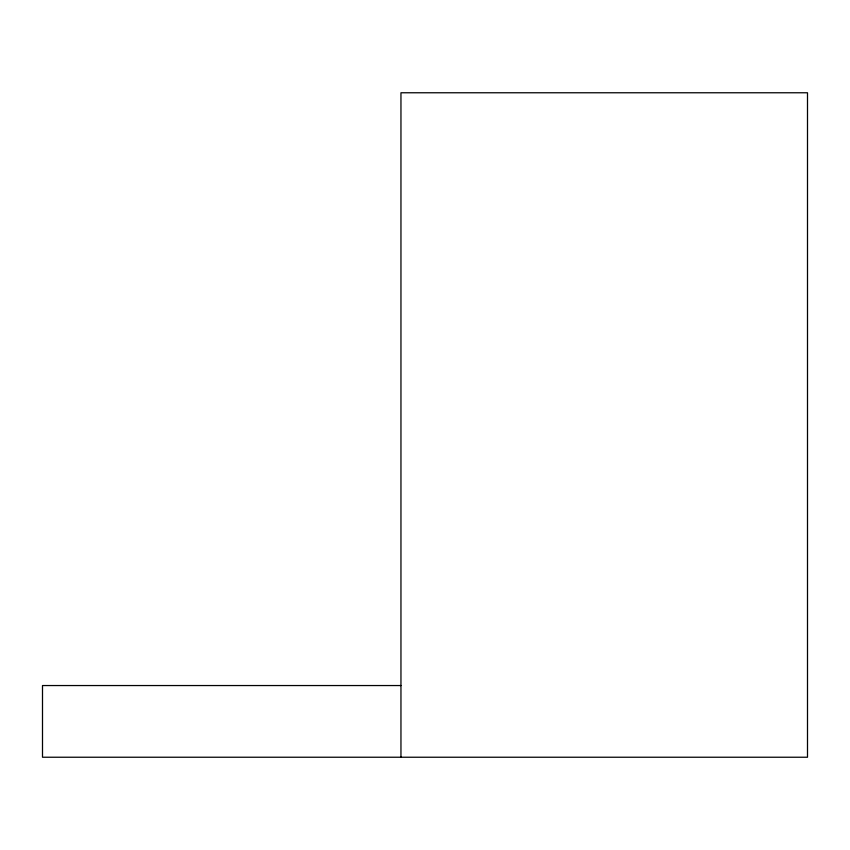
<?xml version="1.0" encoding="UTF-8"?>
<svg xmlns="http://www.w3.org/2000/svg" width="850" height="850" viewBox="0 0 850 850"><rect width="100%" height="100%" fill="white"/><g stroke="black" fill="none" stroke-linecap="round" stroke-linejoin="round"><path stroke-width="1.27" d="M400.956 685.546L42.5 685.546L42.5 757.233L807.5 757.233L807.5 92.767L400.956 92.767L400.956 757.233"/></g></svg>
